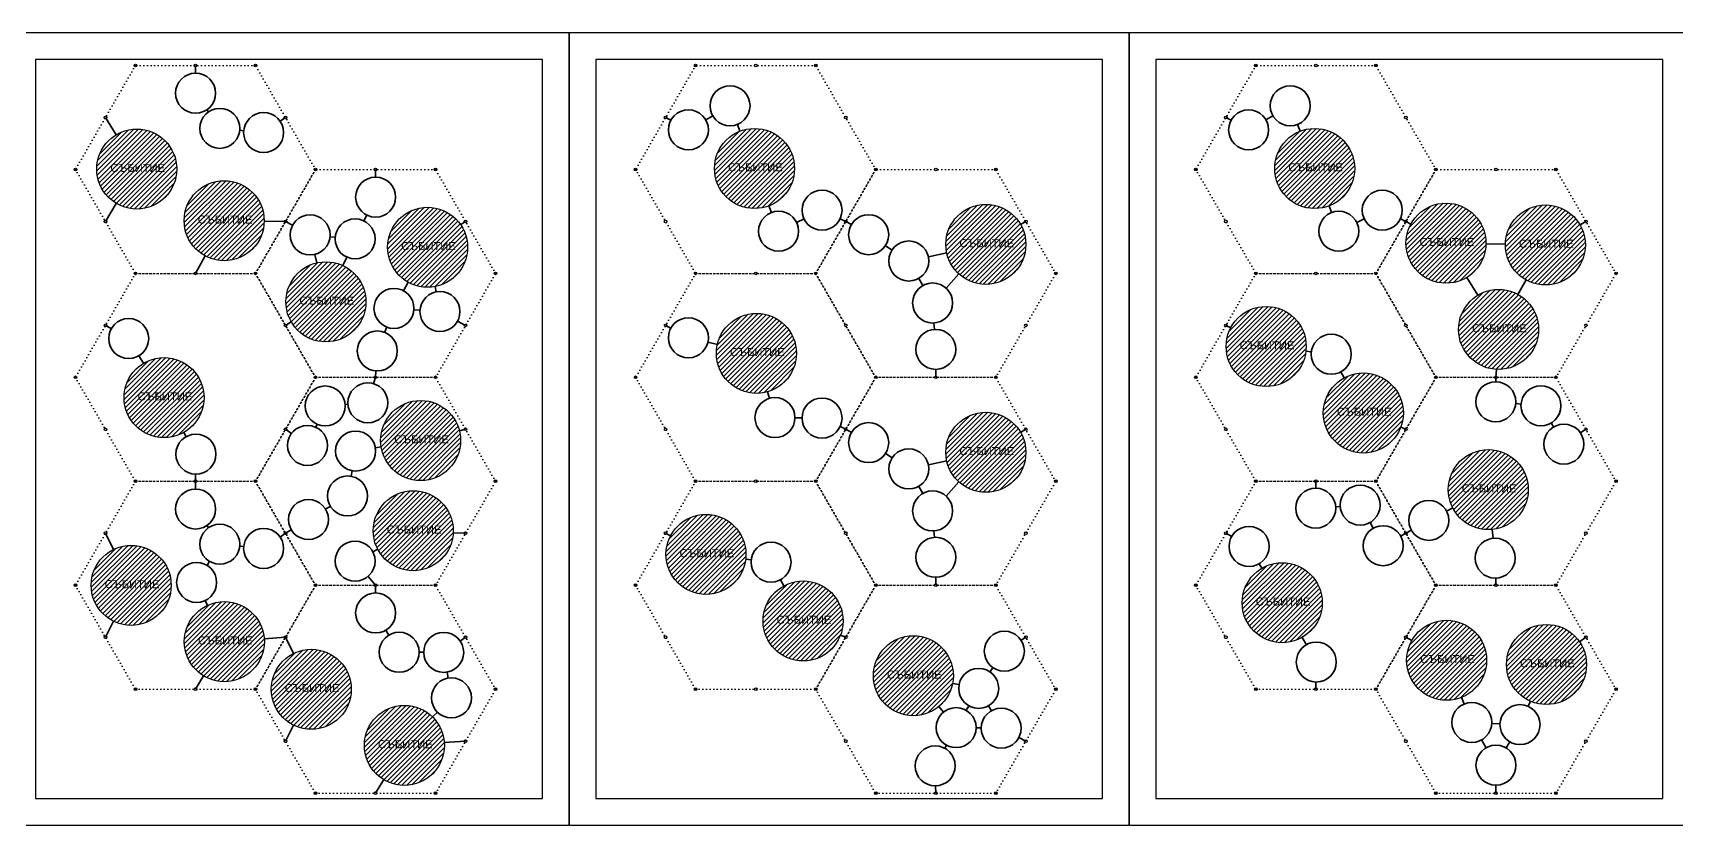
# Model space of a CAD drawing. Header units: feet. Extents: x 2991 to 5869, y -107 to 824.
# Drawn here: x 3778 to 4394, y 190 to 487 of the extents above; entities that cross this region are included whole.
import ezdxf
from ezdxf.enums import TextEntityAlignment as Align

# ---------------------------------------------------------------- set-up
doc = ezdxf.new("R2010")
doc.units = ezdxf.units.FT
doc.header["$MEASUREMENT"] = 0
doc.linetypes.add('DOT', pattern=[0.25, 0, -0.25])
doc.layers.add('circle', color=7, linetype='Continuous', lineweight=35)
doc.layers.add('line', color=1, linetype='Continuous', lineweight=35)
for name, color, linetype in [('hex', 7, 'DOT'), ('hex_circle', 7, 'Continuous'), ('special_circle', 5, 'Continuous')]:
    doc.layers.add(name, color=color, linetype=linetype)
doc.layers.add('not print', color=3, linetype='Continuous', plot=False)
doc.styles.get("Standard").update_dxf_attribs({"font": 'arial.ttf', "height": 3})

msp = doc.modelspace()

# ---------------------------------------------------------------- hatches: boundary and pattern name
at = {"layer": 'special_circle'}
h = msp.add_hatch(dxfattribs=at)
h.set_pattern_fill('ANSI31', color=256, scale=10, style=0)
h.set_pattern_definition([(45, (2338.8309, 27.7664), (-0.8838835, 0.8838835), [])])
edge = h.paths.add_edge_path()
edge.add_arc((3816.94, 436.23), 15, 0, 360)
h = msp.add_hatch(dxfattribs=at)
h.set_pattern_fill('ANSI31', color=256, scale=10, style=0)
h.set_pattern_definition([(45, (2570.389, 27.984), (-0.8838835, 0.8838835), [])])
edge = h.paths.add_edge_path()
edge.add_arc((4048.5, 436.45), 15, 0, 360)
h = msp.add_hatch(dxfattribs=at)
h.set_pattern_fill('ANSI31', color=256, scale=10, style=0)
h.set_pattern_definition([(45, (2780.389, 27.984), (-0.8838835, 0.8838835), [])])
edge = h.paths.add_edge_path()
edge.add_arc((4258.5, 436.45), 15, 0, 360)
h = msp.add_hatch(dxfattribs=at)
h.set_pattern_fill('ANSI31', color=256, scale=10, style=0)
h.set_pattern_definition([(45, (2371.5928, 8.4035), (-0.8838835, 0.8838835), [])])
edge = h.paths.add_edge_path()
edge.add_arc((3849.7, 416.87), 15, 0, 360)
h = msp.add_hatch(dxfattribs=at)
h.set_pattern_fill('ANSI31', color=256, scale=10, style=0)
h.set_pattern_definition([(45, (2447.8285, -1.5378), (-0.8838835, 0.8838835), [])])
edge = h.paths.add_edge_path()
edge.add_arc((3925.94, 406.93), 15, 0, 360)
h = msp.add_hatch(dxfattribs=at)
h.set_pattern_fill('ANSI31', color=256, scale=10, style=0)
h.set_pattern_definition([(45, (2657.1093, -0.4646), (-0.8838835, 0.8838835), [])])
edge = h.paths.add_edge_path()
edge.add_arc((4135.22, 408), 15, 0, 360)
h = msp.add_hatch(dxfattribs=at)
h.set_pattern_fill('ANSI31', color=256, scale=10, style=0)
h.set_pattern_definition([(45, (2829.588, -0.0154), (-0.8838835, 0.8838835), [])])
edge = h.paths.add_edge_path()
edge.add_arc((4307.7, 408.45), 15, 0, 360)
h = msp.add_hatch(dxfattribs=at)
h.set_pattern_fill('ANSI31', color=256, scale=10, style=0)
h.set_pattern_definition([(45, (2866.8771, -0.658), (-0.8838835, 0.8838835), [])])
edge = h.paths.add_edge_path()
edge.add_arc((4344.99, 407.81), 15, 0, 360)
h = msp.add_hatch(dxfattribs=at)
h.set_pattern_fill('ANSI31', color=256, scale=10, style=0)
h.set_pattern_definition([(45, (2409.7114, -22.0026), (-0.8838835, 0.8838835), [])])
edge = h.paths.add_edge_path()
edge.add_arc((3887.82, 386.46), 15, 0, 360)
h = msp.add_hatch(dxfattribs=at)
h.set_pattern_fill('ANSI31', color=256, scale=10, style=0)
h.set_pattern_definition([(45, (2849.3041, -32.3576), (-0.8838835, 0.8838835), [])])
edge = h.paths.add_edge_path()
edge.add_arc((4327.41, 376.11), 15, 0, 360)
h = msp.add_hatch(dxfattribs=at)
h.set_pattern_fill('ANSI31', color=256, scale=10, style=0)
h.set_pattern_definition([(45, (2571.1188, -41.315), (-0.8838835, 0.8838835), [])])
edge = h.paths.add_edge_path()
edge.add_arc((4049.23, 367.15), 15, 0, 360)
h = msp.add_hatch(dxfattribs=at)
h.set_pattern_fill('ANSI31', color=256, scale=10, style=0)
h.set_pattern_definition([(45, (2762.1942, -38.7428), (-0.8838835, 0.8838835), [])])
edge = h.paths.add_edge_path()
edge.add_arc((4240.3, 369.72), 15, 0, 360)
h = msp.add_hatch(dxfattribs=at)
h.set_pattern_fill('ANSI31', color=256, scale=10, style=0)
h.set_pattern_definition([(45, (2349.0523, -57.9064), (-0.8838835, 0.8838835), [])])
edge = h.paths.add_edge_path()
edge.add_arc((3827.16, 350.56), 15, 0, 360)
h = msp.add_hatch(dxfattribs=at)
h.set_pattern_fill('ANSI31', color=256, scale=10, style=0)
h.set_pattern_definition([(45, (2798.6098, -63.675), (-0.8838835, 0.8838835), [])])
edge = h.paths.add_edge_path()
edge.add_arc((4276.72, 344.79), 15, 0, 360)
h = msp.add_hatch(dxfattribs=at)
h.set_pattern_fill('ANSI31', color=256, scale=10, style=0)
h.set_pattern_definition([(45, (2445.2239, -73.9946), (-0.8838835, 0.8838835), [])])
edge = h.paths.add_edge_path()
edge.add_arc((3923.33, 334.47), 15, 0, 360)
h = msp.add_hatch(dxfattribs=at)
h.set_pattern_fill('ANSI31', color=256, scale=10, style=0)
h.set_pattern_definition([(45, (2657.1093, -78.4069), (-0.8838835, 0.8838835), [])])
edge = h.paths.add_edge_path()
edge.add_arc((4135.22, 330.06), 15, 0, 360)
h = msp.add_hatch(dxfattribs=at)
h.set_pattern_fill('ANSI31', color=256, scale=10, style=0)
h.set_pattern_definition([(45, (2845.4444, -92.3897), (-0.8838835, 0.8838835), [])])
edge = h.paths.add_edge_path()
edge.add_arc((4323.56, 316.08), 15, 0, 360)
h = msp.add_hatch(dxfattribs=at)
h.set_pattern_fill('ANSI31', color=256, scale=10, style=0)
h.set_pattern_definition([(45, (2442.4494, -107.8247), (-0.8838835, 0.8838835), [])])
edge = h.paths.add_edge_path()
edge.add_arc((3920.56, 300.64), 15, 0, 360)
h = msp.add_hatch(dxfattribs=at)
h.set_pattern_fill('ANSI31', color=256, scale=10, style=0)
h.set_pattern_definition([(45, (2552.1942, -116.685), (-0.8838835, 0.8838835), [])])
edge = h.paths.add_edge_path()
edge.add_arc((4030.3, 291.78), 15, 0, 360)
h = msp.add_hatch(dxfattribs=at)
h.set_pattern_fill('ANSI31', color=256, scale=10, style=0)
h.set_pattern_definition([(45, (2336.7247, -128.2873), (-0.8838835, 0.8838835), [])])
edge = h.paths.add_edge_path()
edge.add_arc((3814.84, 280.18), 15, 0, 360)
h = msp.add_hatch(dxfattribs=at)
h.set_pattern_fill('ANSI31', color=256, scale=10, style=0)
h.set_pattern_definition([(45, (2768.2031, -134.8127), (-0.8838835, 0.8838835), [])])
edge = h.paths.add_edge_path()
edge.add_arc((4246.31, 273.65), 15, 0, 360)
h = msp.add_hatch(dxfattribs=at)
h.set_pattern_fill('ANSI31', color=256, scale=10, style=0)
h.set_pattern_definition([(45, (2588.6098, -141.6173), (-0.8838835, 0.8838835), [])])
edge = h.paths.add_edge_path()
edge.add_arc((4066.72, 266.85), 15, 0, 360)
h = msp.add_hatch(dxfattribs=at)
h.set_pattern_fill('ANSI31', color=256, scale=10, style=0)
h.set_pattern_definition([(45, (2371.6497, -149.3931), (-0.8838835, 0.8838835), [])])
edge = h.paths.add_edge_path()
edge.add_arc((3849.76, 259.07), 15, 0, 360)
h = msp.add_hatch(dxfattribs=at)
h.set_pattern_fill('ANSI31', color=256, scale=10, style=0)
h.set_pattern_definition([(45, (2829.8322, -156.38), (-0.8838835, 0.8838835), [])])
edge = h.paths.add_edge_path()
edge.add_arc((4307.94, 252.09), 15, 0, 360)
h = msp.add_hatch(dxfattribs=at)
h.set_pattern_fill('ANSI31', color=256, scale=10, style=0)
h.set_pattern_definition([(45, (2867.2751, -157.9557), (-0.8838835, 0.8838835), [])])
edge = h.paths.add_edge_path()
edge.add_arc((4345.39, 250.51), 15, 0, 360)
h = msp.add_hatch(dxfattribs=at)
h.set_pattern_fill('ANSI31', color=256, scale=10, style=0)
h.set_pattern_definition([(45, (2629.9347, -162.1781), (-0.8838835, 0.8838835), [])])
edge = h.paths.add_edge_path()
edge.add_arc((4108.05, 246.29), 15, 0, 360)
h = msp.add_hatch(dxfattribs=at)
h.set_pattern_fill('ANSI31', color=256, scale=10, style=0)
h.set_pattern_definition([(45, (2404.2247, -167.2585), (-0.8838835, 0.8838835), [])])
edge = h.paths.add_edge_path()
edge.add_arc((3882.34, 241.21), 15, 0, 360)
h = msp.add_hatch(dxfattribs=at)
h.set_pattern_fill('ANSI31', color=256, scale=10, style=0)
h.set_pattern_definition([(45, (2439.141, -188.2797), (-0.8838835, 0.8838835), [])])
edge = h.paths.add_edge_path()
edge.add_arc((3917.25, 220.19), 15, 0, 360)

# ---------------------------------------------------------------- linework, layer by layer
for points in [[(3978.98, 487.29), (3768.98, 487.29), (3768.98, 190.29), (3978.98, 190.29)], [(4188.98, 487.29), (3978.98, 487.29), (3978.98, 190.29), (4188.98, 190.29)], [(4398.98, 487.29), (4188.98, 487.29), (4188.98, 190.29), (4398.98, 190.29)]]:
    msp.add_lwpolyline(points, close=True)
at = {"layer": 'circle'}
for centre in [(3838.98, 464.68), (4039.33, 459.95), (4249.33, 459.95), (3848.07, 451.49), (3864.48, 449.92), (4023.72, 450.94), (4233.72, 450.94), (3906.48, 425.71), (4073.82, 420.82), (4283.82, 420.82), (3881.91, 411.55), (4057.52, 412.94), (4091.29, 411.64), (4267.52, 412.94), (3898.79, 410.07), (4106.34, 401.77), (3913.34, 384), (3930.58, 382.82), (4115.27, 386.03), (3813.9, 372.71), (4023.72, 372.99), (4116.45, 368.64), (3907.1, 368.04), (4264.69, 366.82), (3887.57, 347.44), (3903.56, 348.6), (4326.37, 348.99), (4343.31, 347.5), (4056.16, 343.07), (4073.82, 342.88), (3880.93, 332.63), (4091.29, 333.69), (4351.9, 333.12), (3839.1, 329.37), (3898.96, 330.54), (4106.34, 323.83), (3895.95, 313.7), (3838.98, 308.79), (4115.27, 308.09), (4258.88, 309.11), (4275.54, 310.26), (3881.29, 304.86), (4301.26, 304.55), (3848.07, 295.6), (4233.9, 294.77), (4284.15, 295.05), (3864.48, 294.03), (3898.78, 289.26), (4054.69, 288.88), (4116.45, 290.7), (4326.15, 290.39), (3839.37, 281.27), (3906.48, 269.82), (3915.29, 255.1), (3931.98, 255.06), (4142.15, 255.5), (4259.1, 251.43), (4132.53, 241.56), (3934.89, 238), (4124.08, 226.84), (4140.98, 226.64), (4317.4, 228.79), (4335.45, 227.97), (4116.23, 212.51), (4326.45, 212.76)]:
    msp.add_circle(centre, 7.5, dxfattribs=at)
at = {"layer": 'hex', "ltscale": 5}
for points in [[(3816.44, 475.08), (3793.94, 436.11), (3816.44, 397.14), (3861.44, 397.14), (3883.94, 436.11), (3861.44, 475.08)], [(4026.44, 475.08), (4003.94, 436.11), (4026.44, 397.14), (4071.44, 397.14), (4093.94, 436.11), (4071.44, 475.08)], [(4236.44, 475.08), (4213.94, 436.11), (4236.44, 397.14), (4281.44, 397.14), (4303.94, 436.11), (4281.44, 475.08)], [(3883.94, 436.11), (3861.44, 397.14), (3883.94, 358.17), (3928.94, 358.17), (3951.44, 397.14), (3928.94, 436.11)], [(4093.94, 436.11), (4071.44, 397.14), (4093.94, 358.17), (4138.94, 358.17), (4161.44, 397.14), (4138.94, 436.11)], [(4303.94, 436.11), (4281.44, 397.14), (4303.94, 358.17), (4348.94, 358.17), (4371.44, 397.14), (4348.94, 436.11)], [(3816.44, 397.14), (3793.94, 358.17), (3816.44, 319.2), (3861.44, 319.2), (3883.94, 358.17), (3861.44, 397.14)], [(4026.44, 397.14), (4003.94, 358.17), (4026.44, 319.2), (4071.44, 319.2), (4093.94, 358.17), (4071.44, 397.14)], [(4236.44, 397.14), (4213.94, 358.17), (4236.44, 319.2), (4281.44, 319.2), (4303.94, 358.17), (4281.44, 397.14)], [(3883.94, 358.17), (3861.44, 319.2), (3883.94, 280.23), (3928.94, 280.23), (3951.44, 319.2), (3928.94, 358.17)], [(4093.94, 358.17), (4071.44, 319.2), (4093.94, 280.23), (4138.94, 280.23), (4161.44, 319.2), (4138.94, 358.17)], [(4303.94, 358.17), (4281.44, 319.2), (4303.94, 280.23), (4348.94, 280.23), (4371.44, 319.2), (4348.94, 358.17)], [(3816.44, 319.2), (3793.94, 280.23), (3816.44, 241.25), (3861.44, 241.25), (3883.94, 280.23), (3861.44, 319.2)], [(4026.44, 319.2), (4003.94, 280.23), (4026.44, 241.25), (4071.44, 241.25), (4093.94, 280.23), (4071.44, 319.2)], [(4236.44, 319.2), (4213.94, 280.23), (4236.44, 241.25), (4281.44, 241.25), (4303.94, 280.23), (4281.44, 319.2)], [(3883.94, 280.23), (3861.44, 241.25), (3883.94, 202.28), (3928.94, 202.28), (3951.44, 241.25), (3928.94, 280.23)], [(4093.94, 280.23), (4071.44, 241.25), (4093.94, 202.28), (4138.94, 202.28), (4161.44, 241.25), (4138.94, 280.23)], [(4303.94, 280.23), (4281.44, 241.25), (4303.94, 202.28), (4348.94, 202.28), (4371.44, 241.25), (4348.94, 280.23)]]:
    msp.add_lwpolyline(points, close=True, dxfattribs=at)
at = {"layer": 'hex_circle'}
for centre in [(3816.44, 475.08), (3838.94, 475.08), (3861.44, 475.08), (4026.44, 475.08), (4048.94, 475.08), (4071.44, 475.08), (4236.44, 475.08), (4258.94, 475.08), (4281.44, 475.08), (3805.19, 455.6), (3872.69, 455.6), (4015.19, 455.6), (4082.69, 455.6), (4225.19, 455.6), (4292.69, 455.6), (3793.94, 436.11), (3883.94, 436.11), (3906.44, 436.11), (3928.94, 436.11), (4003.94, 436.11), (4093.94, 436.11), (4116.44, 436.11), (4138.94, 436.11), (4213.94, 436.11), (4303.94, 436.11), (4326.44, 436.11), (4348.94, 436.11), (3805.19, 416.62), (3872.69, 416.62), (3940.19, 416.62), (4015.19, 416.62), (4082.69, 416.62), (4150.19, 416.62), (4225.19, 416.62), (4292.69, 416.62), (4360.19, 416.62), (3816.44, 397.14), (3838.94, 397.14), (3861.44, 397.14), (3951.44, 397.14), (4026.44, 397.14), (4048.94, 397.14), (4071.44, 397.14), (4161.44, 397.14), (4236.44, 397.14), (4258.94, 397.14), (4281.44, 397.14), (4371.44, 397.14), (3805.19, 377.65), (3872.69, 377.65), (3940.19, 377.65), (4015.19, 377.65), (4082.69, 377.65), (4150.19, 377.65), (4225.19, 377.65), (4292.69, 377.65), (4360.19, 377.65), (3793.94, 358.17), (3883.94, 358.17), (3906.44, 358.17), (3928.94, 358.17), (4003.94, 358.17), (4093.94, 358.17), (4116.44, 358.17), (4138.94, 358.17), (4213.94, 358.17), (4303.94, 358.17), (4326.44, 358.17), (4348.94, 358.17), (3805.19, 338.68), (3872.69, 338.68), (3940.19, 338.68), (4015.19, 338.68), (4082.69, 338.68), (4150.19, 338.68), (4225.19, 338.68), (4292.69, 338.68), (4360.19, 338.68), (3816.44, 319.2), (3838.94, 319.2), (3861.44, 319.2), (3951.44, 319.2), (4026.44, 319.2), (4048.94, 319.2), (4071.44, 319.2), (4161.44, 319.2), (4236.44, 319.2), (4258.94, 319.2), (4281.44, 319.2), (4371.44, 319.2), (3805.19, 299.71), (3872.69, 299.71), (3940.19, 299.71), (4015.19, 299.71), (4082.69, 299.71), (4150.19, 299.71), (4225.19, 299.71), (4292.69, 299.71), (4360.19, 299.71), (3793.94, 280.23), (3883.94, 280.23), (3906.44, 280.23), (3928.94, 280.23), (4003.94, 280.23), (4093.94, 280.23), (4116.44, 280.23), (4138.94, 280.23), (4213.94, 280.23), (4303.94, 280.23), (4326.44, 280.23), (4348.94, 280.23), (3805.19, 260.74), (3872.69, 260.74), (3940.19, 260.74), (4015.19, 260.74), (4082.69, 260.74), (4150.19, 260.74), (4225.19, 260.74), (4292.69, 260.74), (4360.19, 260.74), (3816.44, 241.25), (3838.94, 241.25), (3861.44, 241.25), (3861.44, 241.25), (3861.44, 241.25), (3951.44, 241.25), (4026.44, 241.25), (4048.94, 241.25), (4071.44, 241.25), (4071.44, 241.25), (4071.44, 241.25), (4161.44, 241.25), (4236.44, 241.25), (4258.94, 241.25), (4281.44, 241.25), (4281.44, 241.25), (4281.44, 241.25), (4371.44, 241.25), (3872.69, 221.77), (3940.19, 221.77), (4082.69, 221.77), (4150.19, 221.77), (4292.69, 221.77), (4360.19, 221.77), (3883.94, 202.28), (3883.94, 202.28), (3906.44, 202.28), (3928.94, 202.28), (4093.94, 202.28), (4093.94, 202.28), (4116.44, 202.28), (4138.94, 202.28), (4303.94, 202.28), (4303.94, 202.28), (4326.44, 202.28), (4348.94, 202.28)]:
    msp.add_circle(centre, 0.5, dxfattribs=at)
at = {"layer": 'line'}
for p, q in [((3838.95, 472.18), (3838.94, 475.08)), ((3843.81, 457.66), (3843.23, 458.5)), ((4030.22, 454.69), (4032.84, 456.2)), ((4240.22, 454.69), (4242.84, 456.2)), ((3805.19, 455.6), (3809.16, 449.06)), ((3857.01, 450.63), (3855.53, 450.77)), ((3870.65, 454.18), (3872.69, 455.6)), ((4015.19, 455.6), (4017.14, 454.53)), ((4042.06, 452.96), (4043.05, 450.42)), ((4225.19, 455.6), (4227.14, 454.53)), ((4252.06, 452.96), (4253.05, 450.42)), ((3906.45, 433.21), (3906.44, 436.11)), ((3809.23, 423.37), (3805.19, 416.62)), ((3903.17, 418.98), (3902.1, 416.8)), ((4053.88, 422.45), (4054.84, 419.94)), ((4263.88, 422.45), (4264.84, 419.94)), ((3864.7, 416.71), (3872.69, 416.62)), ((3872.69, 416.62), (3875.34, 415.17)), ((3940.19, 416.62), (3938.34, 415.36)), ((4064.28, 416.21), (4067.07, 417.55)), ((4080.6, 417.61), (4082.69, 416.62)), ((4082.69, 416.62), (4084.81, 415.4)), ((4148.22, 415.49), (4150.19, 416.62)), ((4274.28, 416.21), (4277.07, 417.55)), ((4290.6, 417.61), (4292.69, 416.62)), ((4294.53, 415.63), (4292.69, 416.62)), ((4357.96, 415.33), (4360.19, 416.62)), ((3889.38, 410.89), (3891.32, 410.72)), ((3889.38, 410.89), (3891.32, 410.72)), ((4097.56, 407.52), (4100.07, 405.88)), ((4322.7, 408.19), (4329.99, 408.07)), ((3838.94, 397.14), (3842.52, 403.7)), ((3884.38, 401.06), (3883.63, 404.25)), ((3895.63, 403.27), (3894.14, 400.07)), ((4113.67, 403.35), (4120.56, 404.84)), ((4110.04, 395.25), (4111.57, 392.55)), ((4125.14, 396.9), (4120.31, 391.58)), ((4319.61, 388.92), (4315.51, 395.64)), ((4337.72, 394.69), (4334.69, 389.23)), ((3918.72, 393.78), (3916.95, 390.57)), ((3929.16, 390.18), (3928.77, 392.2)), ((3923.09, 383.33), (3920.82, 383.49)), ((3920.82, 383.49), (3923.09, 383.33)), ((3805.19, 377.65), (3807.38, 376.41)), ((3872.69, 377.65), (3874.86, 378.91)), ((3909.83, 375.02), (3910.61, 377.01)), ((3937.18, 379.27), (3940.19, 377.65)), ((4015.19, 377.65), (4017.14, 376.59)), ((4115.78, 378.55), (4115.94, 376.13)), ((4227.02, 376.69), (4225.19, 377.65)), ((4034.61, 370.5), (4031.03, 371.32)), ((3819.46, 363.43), (3817.76, 366.27)), ((4257.25, 367.71), (4255.2, 367.95)), ((3906.44, 358.17), (3905.72, 355.78)), ((3906.6, 360.55), (3906.44, 358.17)), ((4116.44, 361.14), (4116.44, 358.17)), ((4269.53, 357.96), (4268.29, 360.24)), ((4326.44, 358.17), (4326.43, 356.49)), ((4326.44, 358.17), (4326.6, 361.13)), ((4054.09, 350.28), (4053.38, 352.74)), ((3895.05, 347.98), (3896.08, 348.05)), ((4335.84, 348.16), (4333.84, 348.33)), ((3884, 339.47), (3884.5, 340.59)), ((4063.66, 342.99), (4066.32, 342.96)), ((4080.6, 339.67), (4082.69, 338.68)), ((4292.69, 338.68), (4290.73, 339.43)), ((4348.05, 339.56), (4347.16, 341.06)), ((3835.42, 335.9), (3834.52, 337.49)), ((3872.69, 338.68), (3874.89, 337.07)), ((3937.89, 338.11), (3940.19, 338.68)), ((4082.69, 338.68), (4084.81, 337.46)), ((4148.22, 337.54), (4150.19, 338.68)), ((4358.13, 337.3), (4360.19, 338.68)), ((3906.37, 331.73), (3908.53, 332.08)), ((4097.56, 329.58), (4100.07, 327.94)), ((4113.67, 325.41), (4120.56, 326.9)), ((3838.98, 321.87), (3838.94, 319.2)), ((3897.27, 321.09), (3897.64, 323.16)), ((3838.95, 316.29), (3838.94, 319.2)), ((4110.04, 317.3), (4111.57, 314.61)), ((4125.14, 318.95), (4120.31, 313.64)), ((4258.94, 319.2), (4258.93, 316.61)), ((3887.71, 308.73), (3889.53, 309.83)), ((4266.37, 309.63), (4268.05, 309.75)), ((4310.23, 309.19), (4307.92, 307.99)), ((3843.81, 301.78), (3843.23, 302.62)), ((4279.23, 303.73), (4280.45, 301.58)), ((3808.2, 293.63), (3805.19, 299.71)), ((3870.65, 298.3), (3872.69, 299.71)), ((3874.85, 301), (3872.69, 299.71)), ((3940.19, 299.71), (3935.54, 299.93)), ((4017.02, 298.75), (4015.19, 299.71)), ((4115.78, 300.6), (4115.94, 298.18)), ((4225.19, 299.71), (4227.38, 298.47)), ((4290.73, 298.64), (4292.69, 299.71)), ((4294.73, 300.86), (4292.69, 299.71)), ((4325.4, 297.86), (4325.06, 301.15)), ((3857.01, 294.75), (3855.53, 294.89)), ((3907.26, 293.7), (3905.42, 292.73)), ((4047.25, 289.77), (4045.2, 290.01)), ((3843.26, 287.68), (3844.18, 289.19)), ((3903.63, 283.54), (3906.44, 280.23)), ((4238.71, 286.58), (4237.71, 288.3)), ((3906.45, 277.32), (3906.44, 280.23)), ((4059.53, 280.02), (4058.29, 282.3)), ((4116.44, 283.2), (4116.44, 280.23)), ((4326.44, 280.23), (4326.37, 282.9)), ((3843.4, 272.66), (3842.55, 274.47)), ((3805.19, 260.74), (3808.17, 266.74)), ((3864.72, 260.16), (3872.69, 260.74)), ((3875.7, 254.66), (3872.69, 260.74)), ((3910.33, 263.39), (3911.44, 261.53)), ((3938.15, 259.32), (3940.19, 260.74)), ((4082.69, 260.74), (4080.73, 261.49)), ((4150.19, 260.74), (4148.44, 259.6)), ((4255.36, 257.93), (4253.79, 260.65)), ((4292.69, 260.74), (4294.9, 259.49)), ((4357.73, 259.04), (4360.19, 260.74)), ((3922.79, 255.08), (3924.48, 255.08)), ((3933.24, 247.67), (3933.63, 245.39)), ((4137.89, 249.33), (4136.79, 247.73)), ((3838.94, 241.25), (3841.98, 246.25)), ((4122.77, 243.45), (4125.17, 242.98)), ((4258.98, 243.93), (4258.94, 241.25)), ((4119.31, 232.63), (4117.59, 234.72)), ((4128.8, 235.06), (4127.82, 233.35)), ((4136.23, 235.04), (4137.28, 233.17)), ((4313.58, 238.19), (4314.58, 235.74)), ((4338.48, 234.84), (4339.33, 236.78)), ((3929.61, 232.67), (3927.8, 230.85)), ((4327.96, 228.31), (4324.89, 228.45)), ((3872.69, 221.77), (3875.67, 227.77)), ((3932.22, 221.22), (3940.19, 221.77)), ((4131.58, 226.75), (4133.48, 226.73)), ((4147.61, 223.14), (4150.19, 221.77)), ((4321.08, 222.26), (4322.76, 219.29)), ((4120.48, 220.26), (4119.83, 219.09)), ((4330.27, 219.21), (4331.63, 221.52)), ((3909.5, 207.34), (3906.44, 202.28)), ((4116.39, 205.01), (4116.44, 202.28)), ((4326.44, 205.26), (4326.44, 202.28))]:
    msp.add_line(p, q, dxfattribs=at)
at = {"layer": 'not print'}
for points in [[(3968.98, 477.29), (3778.98, 477.29), (3778.98, 200.29), (3968.98, 200.29)], [(4178.98, 477.29), (3988.98, 477.29), (3988.98, 200.29), (4178.98, 200.29)], [(4388.98, 477.29), (4198.98, 477.29), (4198.98, 200.29), (4388.98, 200.29)]]:
    msp.add_lwpolyline(points, close=True, dxfattribs=at)
at = {"layer": 'special_circle'}
for centre in [(3816.94, 436.23), (4048.5, 436.45), (4258.5, 436.45), (3849.7, 416.87), (3925.94, 406.93), (4135.22, 408), (4307.7, 408.45), (4344.99, 407.81), (3887.82, 386.46), (4327.41, 376.11), (4049.23, 367.15), (4240.3, 369.72), (3827.16, 350.56), (4276.72, 344.79), (3923.33, 334.47), (4135.22, 330.06), (4323.56, 316.08), (3920.56, 300.64), (4030.3, 291.78), (3814.84, 280.18), (4246.31, 273.65), (4066.72, 266.85), (3849.76, 259.07), (4307.94, 252.09), (4345.39, 250.51), (4108.05, 246.29), (3882.34, 241.21), (3917.25, 220.19)]:
    msp.add_circle(centre, 15, dxfattribs=at)

# ---------------------------------------------------------------- texts
at = {"layer": 'special_circle', "color": 7}
for p in [(3817.28, 436.68), (4048.84, 436.89), (4258.84, 436.89), (3850.04, 417.31), (3926.28, 407.37), (4135.56, 408.45), (4308.04, 408.89), (4345.33, 408.25), (3888.16, 386.91), (4327.75, 376.55), (4240.64, 370.17), (4049.57, 367.6), (3827.5, 351), (4277.06, 345.24), (3923.67, 334.92), (4135.56, 330.5), (4323.89, 316.52), (3920.9, 301.09), (4030.64, 292.23), (3815.17, 280.62), (4246.65, 274.1), (4067.06, 267.29), (3850.1, 259.52), (4308.28, 252.53), (4108.38, 246.73), (4345.73, 250.95), (3882.67, 241.65), (3917.59, 220.63)]:
    msp.add_text('СЪБИТИЕ', height=3, dxfattribs=at).set_placement(p, align=Align.MIDDLE_CENTER)

doc.saveas('drawing.dxf')
